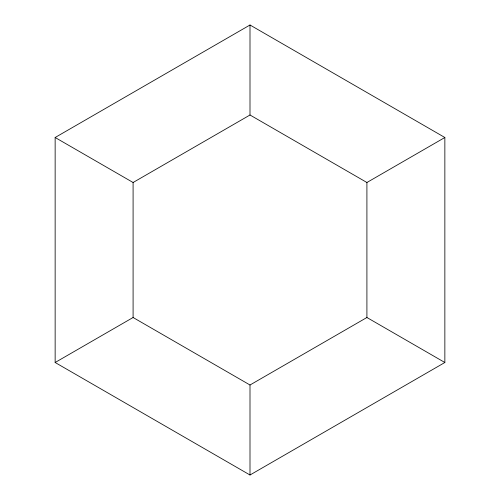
<?xml version="1.0" encoding="UTF-8"?>
<svg xmlns="http://www.w3.org/2000/svg" width="500" height="500" viewBox="0 0 500 500"><rect width="100%" height="100%" fill="white"/><g stroke="black" fill="none" stroke-linecap="round" stroke-linejoin="round"><path stroke-width="0.75" d="M55.144 137.5L250 25L444.856 137.5L444.856 362.5L250 475L55.144 362.5L55.144 137.5L133.088 182.5L250 115L366.912 182.5L366.912 317.5L250 385L133.088 317.5L133.088 182.5M55.144 362.5L133.088 317.5M366.912 182.5L444.856 137.5M366.912 317.5L444.856 362.5M250 25L250 115M250 385L250 475"/></g></svg>
